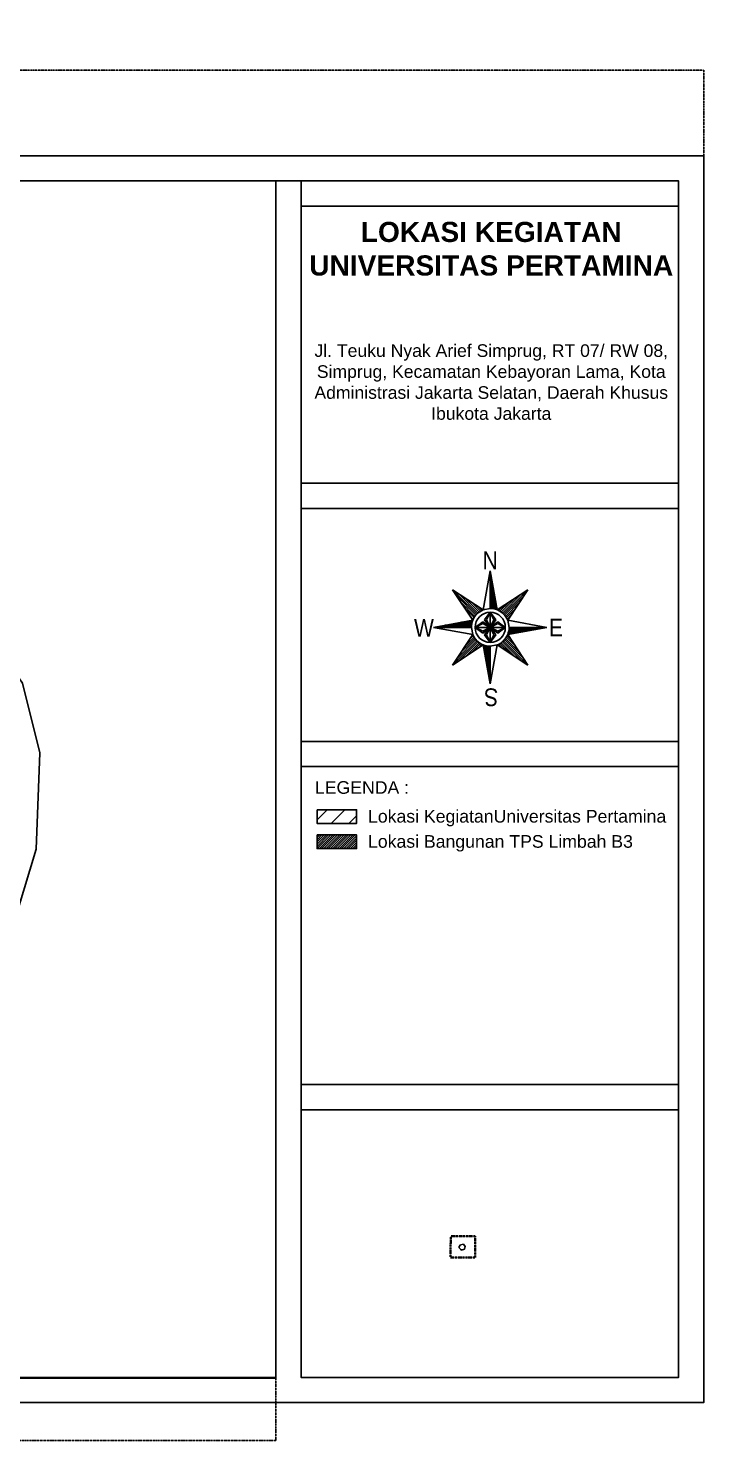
# Model space of a CAD drawing. Header units: millimetres. Extents: x -889 to 42531, y -18266 to 4189.
# Drawn here: x 3018 to 4978, y -108 to 3999 of the extents above; entities that cross this region are included whole.
import ezdxf

# ---------------------------------------------------------------- set-up
doc = ezdxf.new("R2010")
doc.units = ezdxf.units.MM
doc.header["$MEASUREMENT"] = 0
doc.linetypes.add('PHANTOM2', pattern=[1.25, 0.625, -0.125, 0.125, -0.125, 0.125, -0.125])
doc.linetypes.add('PTS_EXT', pattern=[999999, 0, -999999])
doc.layers.add('Area TPS', color=2, linetype='Continuous')
doc.layers.add('Batas Wilayah', color=7, linetype='PHANTOM2')
doc.styles.get("Standard").update_dxf_attribs({"font": 'arial.ttf'})
doc.dimstyles.get("Standard").update_dxf_attribs({"dimtxt": 100, "dimasz": 0.18, "dimexe": 0, "dimexo": 0.1, "dimgap": 5, "dimtad": 1, "dimdec": 0, "dimzin": 0, "dimdsep": 46, "dimtxsty": 'Standard', "dimcen": 0.09, "dimclrd": 1, "dimclre": 1, "dimadec": 0, "dimazin": 0, "dimtfac": 1, "dimtdec": 0, "dimtofl": 0, "dimtmove": 0, "dimatfit": 3, "dimfxl": 1, "dimtolj": 1, "dimtzin": 0, "dimlwd": -1, "dimarcsym": 0})
picture_1 = doc.add_image_def('image1.png', size_in_pixel=(603, 574))

# ---------------------------------------------------------------- blocks, each defined once
blk = doc.blocks.new('*D1')
at = {"color": 1, "linetype": 'PHANTOM2', "lineweight": -2, "transparency": 16777216}
for p, q in [((13.6, 3629.6), (13.6, 3877.6)), ((4977.6, 3629.6), (4977.6, 3877.6))]:
    blk.add_line(p, q, dxfattribs=at)
at = {"color": 1, "linetype": 'PHANTOM2', "transparency": 16777216}
blk.add_line((13.7, 3877.6), (4977.4, 3877.6), dxfattribs=at)
at = {"color": 1, "transparency": 16777216}
for points in [[(13.7, 3877.6), (13.7, 3877.5), (13.6, 3877.6)], [(4977.4, 3877.6), (4977.4, 3877.5), (4977.6, 3877.6)]]:
    blk.add_solid(points, dxfattribs=at)
at = {"layer": 'Defpoints', "color": 0, "transparency": 16777216}
for p in [(4977.6, 3877.6), (13.6, 3629.5), (4977.6, 3629.5)]:
    blk.add_point(p, dxfattribs=at)
at = {"color": 0, "transparency": 16777216, "insert": (2495.6, 3933.6), "char_height": 100, "attachment_point": 5}
blk.add_mtext('\\A1;4964', dxfattribs=at)
blk = doc.blocks.new('*D3')
at = {"color": 1, "linetype": 'PHANTOM2', "lineweight": -2, "transparency": 16777216}
for p, q in [((3736.6, 84.7), (3736.6, -98)), ((86.6, 82), (86.6, -98))]:
    blk.add_line(p, q, dxfattribs=at)
at = {"color": 1, "linetype": 'PHANTOM2', "transparency": 16777216}
blk.add_line((3736.4, -98), (86.7, -98), dxfattribs=at)
at = {"color": 1, "transparency": 16777216}
for points in [[(86.7, -98), (86.7, -98.1), (86.6, -98)], [(3736.4, -98), (3736.4, -98.1), (3736.6, -98)]]:
    blk.add_solid(points, dxfattribs=at)
at = {"layer": 'Defpoints', "color": 0, "transparency": 16777216}
for p in [(3736.6, 84.8), (86.6, 82.1), (86.6, -98)]:
    blk.add_point(p, dxfattribs=at)
at = {"color": 0, "transparency": 16777216, "insert": (1911.6, -42), "char_height": 100, "attachment_point": 5}
blk.add_mtext('\\A1;3650', dxfattribs=at)

msp = doc.modelspace()

# ---------------------------------------------------------------- hatches: boundary and pattern name
h = msp.add_hatch()
h.set_pattern_fill('ANSI31', color=1, scale=292.000816)
h.set_pattern_definition([(45, (-493.59, -943.522), (-25.80947, 25.80947), [])])
h.paths.add_polyline_path([(3970.8, 1731.8), (3856.3, 1731.8), (3856.3, 1692.1), (3970.8, 1692.1)])
at = {"layer": 'Area TPS'}
h = msp.add_hatch(dxfattribs=at)
h.set_pattern_fill('ANSI31', color=256, scale=36.500102)
h.set_pattern_definition([(45, (-493.592, -943.5224), (-3.2261837, 3.2261837), [])])
h.paths.add_polyline_path([(3970.8, 1658.8), (3856.3, 1658.8), (3856.3, 1619.1), (3970.8, 1619.1)])

# ---------------------------------------------------------------- linework, layer by layer
at = {"linetype": 'Continuous'}
for p, q in [((4379, 2311.7), (4358.4, 2425.1)), ((4358.4, 2315.7), (4358.4, 2425.1)), ((4360, 2315.7), (4360, 2416.1)), ((4364.4, 2315.4), (4364.4, 2392)), ((4337.7, 2311.7), (4248.9, 2370.4)), ((4307.7, 2281.6), (4248.9, 2370.4)), ((4319.7, 2299.7), (4248.9, 2370.4)), ((4316.7, 2296.5), (4261.1, 2352.1)), ((4322.9, 2302.7), (4267.2, 2358.3)), ((4326.4, 2305.4), (4285.5, 2346.2)), ((4368.7, 2314.7), (4368.7, 2368)), ((4373.1, 2313.7), (4373.1, 2343.9)), ((4379, 2311.7), (4467.8, 2370.4)), ((4390.3, 2305.4), (4431.2, 2346.2)), ((4393.8, 2302.7), (4449.5, 2358.3)), ((4397, 2299.7), (4467.8, 2370.4)), ((4400, 2296.5), (4455.7, 2352.1)), ((4409, 2281.6), (4467.8, 2370.4)), ((4314, 2293), (4273.2, 2333.8)), ((4311.5, 2289.3), (4285.3, 2315.6)), ((4330.1, 2307.8), (4303.8, 2334.1)), ((4334.1, 2310), (4322.1, 2322)), ((4341.9, 2282.9), (4358.4, 2304.8)), ((4347.4, 2282.9), (4358.4, 2304.8)), ((4358.4, 2304.8), (4374.8, 2282.9)), ((4377.5, 2312.3), (4377.5, 2319.8)), ((4382.6, 2310), (4394.6, 2322)), ((4386.6, 2307.8), (4412.9, 2334.1)), ((4402.7, 2293), (4443.5, 2333.8)), ((4405.2, 2289.3), (4431.4, 2315.6)), ((4307.7, 2281.6), (4194.2, 2261)), ((4303.6, 2261), (4194.2, 2261)), ((4303.7, 2262.7), (4203.3, 2262.7)), ((4304, 2267), (4227.3, 2267)), ((4304.6, 2271.4), (4251.4, 2271.4)), ((4305.7, 2275.8), (4275.5, 2275.8)), ((4309.3, 2285.3), (4297.4, 2297.3)), ((4307.1, 2280.2), (4299.5, 2280.2)), ((4314.6, 2261), (4336.5, 2277.4)), ((4336.5, 2250.1), (4314.6, 2261)), ((4336.5, 2244.6), (4314.6, 2261)), ((4336.5, 2277.4), (4358.4, 2261)), ((4358.4, 2261), (4336.5, 2250.1)), ((4358.4, 2261), (4336.5, 2244.6)), ((4358.4, 2261), (4341.9, 2282.9)), ((4341.9, 2239.1), (4358.4, 2261)), ((4358.4, 2261), (4347.4, 2282.9)), ((4374.8, 2282.9), (4358.4, 2261)), ((4358.4, 2261), (4380.2, 2277.4)), ((4380.2, 2272), (4358.4, 2261)), ((4358.4, 2261), (4369.3, 2239.1)), ((4358.4, 2261), (4374.8, 2239.1)), ((4380.2, 2244.6), (4358.4, 2261)), ((4380.2, 2277.4), (4402.1, 2261)), ((4402.1, 2261), (4380.2, 2272)), ((4402.1, 2261), (4380.2, 2244.6)), ((4407.4, 2285.3), (4419.3, 2297.3)), ((4409, 2240.4), (4522.5, 2261)), ((4413, 2259.4), (4513.4, 2259.4)), ((4413.1, 2261), (4522.5, 2261)), ((4307.7, 2240.4), (4248.9, 2151.6)), ((4319.7, 2222.3), (4248.9, 2151.6)), ((4316.7, 2225.6), (4261.1, 2169.9)), ((4322.9, 2219.4), (4267.2, 2163.7)), ((4314, 2229), (4273.2, 2188.2)), ((4311.5, 2232.8), (4285.3, 2206.5)), ((4309.3, 2236.8), (4297.4, 2224.8)), ((4358.4, 2217.3), (4341.9, 2239.1)), ((4369.3, 2239.1), (4358.4, 2217.3)), ((4374.8, 2239.1), (4358.4, 2217.3)), ((4393.8, 2219.4), (4449.5, 2163.7)), ((4397, 2222.3), (4467.8, 2151.6)), ((4400, 2225.6), (4455.7, 2169.9)), ((4402.7, 2229), (4443.5, 2188.2)), ((4405.2, 2232.8), (4431.4, 2206.5)), ((4407.4, 2236.8), (4419.3, 2224.8)), ((4409, 2240.4), (4467.8, 2151.6)), ((4409.6, 2241.9), (4417.2, 2241.9)), ((4411, 2246.3), (4441.2, 2246.3)), ((4412.1, 2250.6), (4465.3, 2250.6)), ((4412.7, 2255), (4489.4, 2255)), ((4337.7, 2210.4), (4248.9, 2151.6)), ((4326.4, 2216.6), (4285.5, 2175.8)), ((4330.1, 2214.2), (4303.8, 2187.9)), ((4334.1, 2212), (4322.1, 2200)), ((4337.7, 2210.4), (4358.4, 2096.9)), ((4339.2, 2209.8), (4339.2, 2202.2)), ((4343.6, 2208.3), (4343.6, 2178.1)), ((4348, 2207.3), (4348, 2154.1)), ((4352.3, 2206.6), (4352.3, 2130)), ((4356.7, 2206.3), (4356.7, 2105.9)), ((4358.4, 2206.3), (4358.4, 2096.9)), ((4379, 2210.4), (4467.8, 2151.6)), ((4382.6, 2212), (4394.6, 2200)), ((4386.6, 2214.2), (4412.9, 2187.9)), ((4390.3, 2216.6), (4431.2, 2175.8))]:
    msp.add_line(p, q, dxfattribs=at)
for points in [[(3809.6, 3629.5), (13.6, 3629.5), (13.6, 3432.4)], [(3736.6, 3629.5), (4977.6, 3629.5), (4977.6, 3432.4)], [(13.6, 3556.5), (13.6, 11.8), (3809.6, 11.8)], [(86.6, 84.8), (3736.6, 84.8), (3736.6, 3556.5)], [(3736.6, 3432.4), (3736.6, 3556.5), (86.6, 3556.5), (86.6, 3432.4)], [(4977.6, 3556.5), (4977.6, 11.8), (3736.6, 11.8)], [(3736.6, 84.8), (3736.6, 3556.5)], [(3736.6, 3432.4), (3736.6, 3556.5)], [(3736.6, 3556.5), (3809.6, 3556.5)], [(3809.6, 84.8), (3809.6, 3556.5)], [(3809.6, 3432.4), (3809.6, 3556.5)], [(3809.6, 3556.5), (4904.6, 3556.5), (4904.6, 3432.4)], [(4904.6, 3556.5), (4904.6, 84.8), (3809.6, 84.8), (3809.6, 3556.5)], [(3809.6, 3432.4), (3809.6, 3556.5)], [(3809.6, 3556.5), (4904.6, 3556.5)], [(3809.6, 3556.5), (4904.6, 3556.5)], [(3809.6, 3483.5), (4904.6, 3483.5)], [(3809.6, 2679.2), (4904.6, 2679.2)], [(3809.6, 2606.2), (4904.6, 2606.2)], [(3809.6, 1929.9), (4904.6, 1929.9)], [(3809.6, 1856.9), (4904.6, 1856.9)], [(3809.6, 934.5), (4904.6, 934.5)], [(3809.6, 861.5), (4904.6, 861.5)], [(4283.8, 456.8), (4285.9, 464.4), (4280.7, 471.1), (4272.4, 469), (4268.3, 464.9), (4268.5, 460.7), (4272.9, 455.9), (4274.5, 454.1), (4283.8, 456.8)]]:
    msp.add_lwpolyline(points)
at = {"color": 7, "true_color": 0xffffff}
msp.add_lwpolyline([(1642.1, 3344.4), (1705.4, 3321.1), (2555.8, 2536.5), (2692.9, 2439), (2886.4, 2264.3), (3001.7, 2098.8), (3051.7, 1896.9), (3041, 1617), (2970.4, 1383.1), (2706.8, 925.6), (2395.1, 480.6), (2098.2, 84.8)], dxfattribs=at)
at = {"linetype": 'PTS_EXT'}
msp.add_lwpolyline([(4248.9, 2370.4), (4307.7, 2281.6), (4194.2, 2261), (4307.7, 2240.4), (4248.9, 2151.6), (4337.7, 2210.4), (4358.4, 2096.9), (4379, 2210.4), (4467.8, 2151.6), (4409, 2240.4), (4522.5, 2261), (4409, 2281.6), (4467.8, 2370.4), (4379, 2311.7), (4358.4, 2425.1), (4337.7, 2311.7)], close=True, dxfattribs=at)
at = {"linetype": 'Continuous'}
for points in [[(4358.4, 2425.1), (4337.7, 2311.7), (4358.4, 2315.7), (4358.4, 2425.1)], [(4358.4, 2261), (4358.4, 2304.8), (4369.3, 2282.9), (4358.4, 2261)], [(4194.2, 2261), (4307.7, 2240.4), (4303.6, 2261), (4194.2, 2261)], [(4358.4, 2261), (4314.6, 2261), (4336.5, 2272), (4358.4, 2261)], [(4358.4, 2261), (4358.4, 2217.3), (4347.4, 2239.1), (4358.4, 2261)], [(4358.4, 2261), (4402.1, 2261), (4380.2, 2250.1), (4358.4, 2261)], [(4522.5, 2261), (4409, 2281.6), (4413.1, 2261), (4522.5, 2261)], [(4358.4, 2096.9), (4379, 2210.4), (4358.4, 2206.3), (4358.4, 2096.9)]]:
    msp.add_lwpolyline(points, close=True, dxfattribs=at)
for points in [[(3856.3, 1731.8), (3970.8, 1731.8), (3970.8, 1692.1), (3856.3, 1692.1)], [(3856.3, 1658.8), (3970.8, 1658.8), (3970.8, 1619.1), (3856.3, 1619.1)]]:
    msp.add_lwpolyline(points, close=True)
msp.add_circle((4358.4, 2261), 43.8, dxfattribs=at)
for start, end in [(112.151, 157.849), (67.8485, 90), (22.1515, 67.8486), (157.849, 180), (337.849, 0), (202.151, 247.849), (292.151, 337.849), (247.849, 270)]:
    msp.add_arc((4358.4, 2261), 54.7, start, end, dxfattribs=at)
at = {"layer": 'Batas Wilayah', "color": 242, "lineweight": 35, "true_color": 0xcd2027}
msp.add_lwpolyline([(4243.7, 494.6), (4315.1, 494.6), (4314.9, 432.2), (4243.5, 432.2)], close=True, dxfattribs=at)

# ---------------------------------------------------------------- texts
at = {"linetype": 'Continuous', "width": 0.85}
for s, rotation, p in [('N', 0, (4336.2, 2429.9)), ('S', 180, (4381.6, 2084.1))]:
    msp.add_text(s, height=51.5, rotation=rotation, dxfattribs=at).set_placement(p)
for s, p in [('W', (4137.3, 2234)), ('E', (4528.8, 2234.8))]:
    msp.add_text(s, height=51.5, dxfattribs=at).set_placement(p)
for s, height, p in [('LEGENDA :', 36.65, (3849.9, 1778.1)), ('Lokasi KegiatanUniversitas Pertamina', 36.648, (4003.9, 1694.6)), ('Lokasi Bangunan TPS Limbah B3', 36.648, (4003.9, 1621.6))]:
    msp.add_text(s, height=height).set_placement(p)
at = {"insert": (3835, 3437.7), "char_height": 48.1848, "attachment_point": 1}
msp.add_mtext_dynamic_manual_height_columns('\\pxqc;{\\fArial|b1|i0|c0|p34;\\H1.212x;LOKASI KEGIATAN\\H1.25x; \\P\\H0.8x;UNIVERSITAS PERTAMINA\\P\\fArial|b0|i0|c0|p34;\\H0.82508x;\\P\\P\\H0.7575x;Jl. Teuku Nyak Arief Simprug, RT 07/ RW 08, Simprug, Kecamatan Kebayoran Lama, Kota Administrasi Jakarta Selatan, Daerah Khusus Ibukota Jakarta}', width=1052.66, gutter_width=240.9, heights=[0], dxfattribs=at)

# ---------------------------------------------------------------- dimensions: what is measured, and where the dimension line sits
for base, p1, p2, picture, middle in [((4977.6, 3877.6), (13.6, 3629.5), (4977.6, 3629.5), '*D1', (2495.6, 3933.6)), ((86.6, -98), (3736.6, 84.8), (86.6, 82.1), '*D3', (1911.6, -42))]:
    dim = msp.add_linear_dim(base=base, p1=p1, p2=p2, dimstyle='Standard')
    dim.commit()
    dim.dimension.update_dxf_attribs({"geometry": picture, "text_midpoint": middle})

# ---------------------------------------------------------------- pictures from other files: only their frames are drawn
image = msp.add_image(picture_1, insert=(86.6, 82.1), size_in_units=(3650, 3474.5))
image.dxf.flags = 7

doc.saveas('drawing.dxf')
